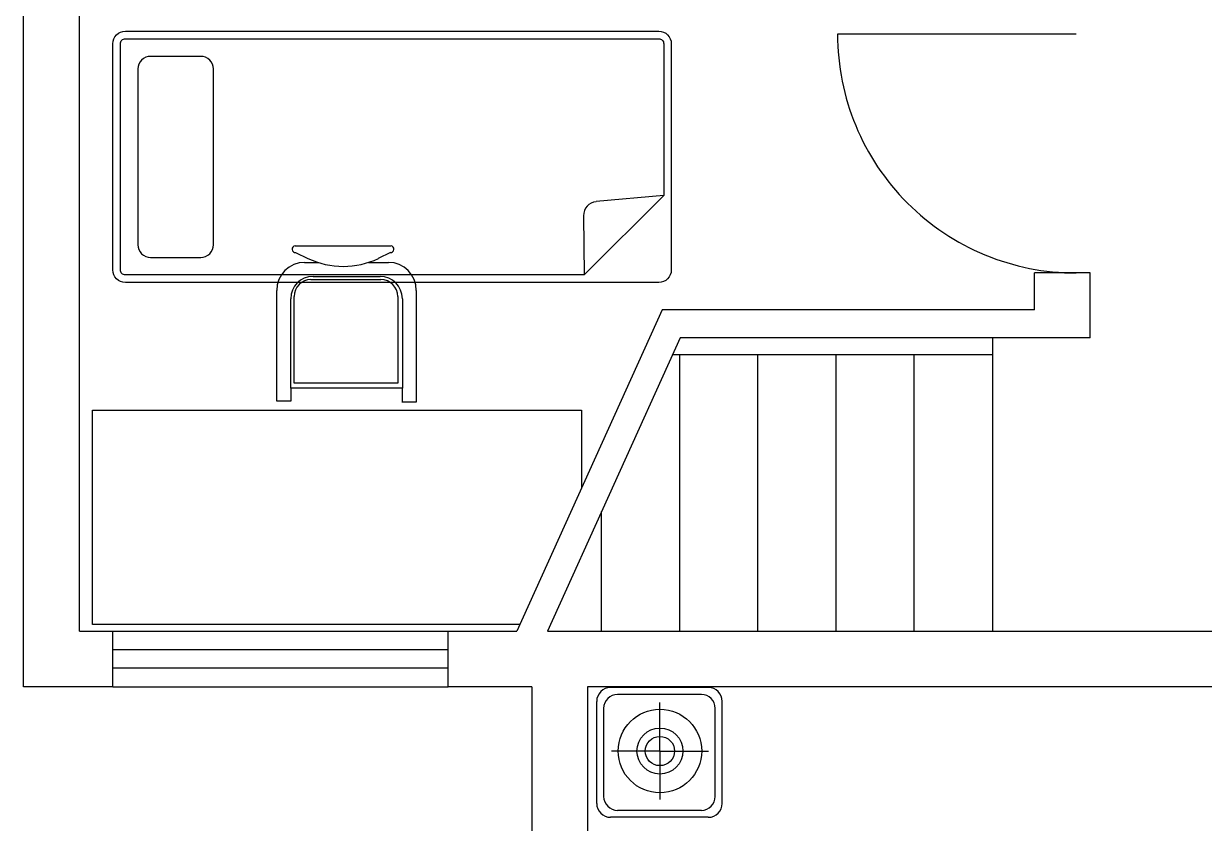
# Model space of a CAD drawing. Header units: millimetres. Extents: x 1316 to 28209, y 637 to 25771.
# Drawn here: x 4873 to 9102, y 12586 to 15451 of the extents above; entities that cross this region are included whole.
import ezdxf
from ezdxf.enums import TextEntityAlignment as Align

# ---------------------------------------------------------------- set-up
doc = ezdxf.new("R2010")
doc.units = ezdxf.units.MM
for name, color, linetype in [('STAIR', 2, 'Continuous'), ('WALL', 255, 'Continuous'), ('WINDOW', 2, 'Continuous'), ('WINDOW_TEXT', 7, 'Continuous'), ('ZB', 252, 'Continuous')]:
    doc.layers.add(name, color=color, linetype=linetype)
doc.styles.add('SIMPLEX', font='SIMPLEX.SHX')
doc.styles.get("Standard").update_dxf_attribs({"font": 'arial.ttf'})

# ---------------------------------------------------------------- blocks, each defined once
blk = doc.blocks.new('_DBLK')
blk.add_line((-0.45, 0), (-0.45, -0.95))
blk.add_arc((-0.45, 0), 0.95, 270, 0)
at = {"layer": 'WINDOW_TEXT', "style": 'SIMPLEX', "flags": 9}
blk.add_attdef('A', text='', height=1, dxfattribs=at).set_placement((0, 1.5), align=Align.MIDDLE)
blk = doc.blocks.new('M_C9')
at = {"linetype": 'Continuous'}
for p, q in [((167.6, 317.2), (-175.8, 317.2)), ((-173.9, 293.8), (-129.8, 272.9)), ((-141.6, 258.6), (-92.3, 258.6)), ((87.6, 258.6), (158.4, 258.6)), ((165.7, 293.8), (121.6, 272.9)), ((-119.3, 197), (131.6, 197)), ((-111.6, 208.6), (128.4, 208.6)), ((-241.6, -238.7), (-241.6, 158.6)), ((-191.6, -191.4), (-191.6, 128.6)), ((-179.3, -173.8), (-179.3, 137)), ((191.6, 137), (191.6, -173.8)), ((208.4, 128.6), (208.4, -191.4)), ((258.4, 158.6), (258.4, -241.4)), ((-191.6, -191.4), (-191.6, -238.7)), ((208.4, -191.4), (-191.6, -191.4)), ((191.6, -173.8), (-179.3, -173.8)), ((208.2, -190.6), (208.2, -241.4)), ((-191.6, -238.7), (-241.6, -238.7)), ((258.4, -241.4), (206.8, -241.4))]:
    blk.add_line(p, q, dxfattribs=at)
for centre, radius, start, end in [((-174.2, 306), 12.2, 98.7908, 276.7415), ((166, 306), 12.2, 263.2585, 81.2092), ((-141.6, 158.6), 100, 90, 180), ((-3, 541.4), 296.9, 244.7295, 295.1128), ((158.4, 158.6), 100, 0, 90), ((-111.6, 128.6), 80, 90, 180), ((-119.3, 137), 60, 90, 180), ((128.4, 128.6), 80, 0, 90), ((131.6, 137), 60, 0, 90)]:
    blk.add_arc(centre, radius, start, end, dxfattribs=at)
at = {"width": 0.8, "flags": 9}
for tag in ['XSIZE', 'YSIZE']:
    blk.add_attdef(tag, (0, 0), '', height=0.5, dxfattribs=at)
blk = doc.blocks.new('_C46NJI')
for p, q in [((167.7, 1997.9), (452.5, 1712.8)), ((167.7, 1997.9), (189.9, 1755.9)), ((240.3, 1710.5), (452.5, 1712.8))]:
    blk.add_line(p, q)
for points in [[(479.5, 69.9, -0.414214), (434.5, 24.9), (-375.5, 24.9, -0.414214), (-420.5, 69.9), (-420.5, 1979.9, -0.414214), (-375.5, 2024.9), (434.5, 2024.9, -0.414214), (479.5, 1979.9)], [(389.5, 159.9), (389.5, 339.9, 0.414214), (344.5, 384.9), (-285.5, 384.9, 0.414214), (-330.5, 339.9), (-330.5, 159.9, 0.414214), (-285.5, 114.9), (344.5, 114.9, 0.414214)]]:
    blk.add_lwpolyline(points, format="xyb", close=True)
for points in [[(452.5, 69.9, -0.414214), (434.5, 51.9), (-375.5, 51.9, -0.414214), (-393.5, 69.9), (-393.5, 1979.9, -0.414214), (-375.5, 1997.9), (167.7, 1997.9, -0.372214)], [(452.5, 1712.8), (452.5, 69.9, -0.363789)]]:
    blk.add_lwpolyline(points, format="xyb")
blk.add_arc((239.7, 1760.5), 50, 185.2432, 270.6231)
at = {"flags": 9}
for tag in ['XSIZE', 'YSIZE']:
    blk.add_attdef(tag, (0, 0), '', height=0.5, dxfattribs=at)
blk = doc.blocks.new('_WBLK')
for p, q in [((-0.5, 0.5), (0.5, 0.5)), ((0.5, 0.1667), (-0.5, 0.1667)), ((0.5, -0.1667), (-0.5, -0.1667)), ((-0.5, -0.5), (0.5, -0.5))]:
    blk.add_line(p, q)
at = {"layer": 'WINDOW_TEXT', "style": 'SIMPLEX', "flags": 9}
blk.add_attdef('A', text='', height=1, dxfattribs=at).set_placement((0, 1.5), align=Align.MIDDLE)
blk = doc.blocks.new('2')
for p, q in [((346.4, 413.6), (-3.5, 413.6)), ((321.5, 388.6), (21.5, 388.6)), ((-53.3, -1.2), (-53.3, 363.7)), ((-28.4, 338.8), (-28.4, 23.7)), ((173.2, 186.2), (173.2, 360)), ((371.4, 23.7), (371.4, 338.8)), ((396.3, -1.2), (396.3, 363.7)), ((173.2, 186.2), (-0.7, 186.2)), ((173.2, 186.2), (173.2, 12.4)), ((173.2, 186.2), (347, 186.2)), ((21.5, -26.1), (321.5, -26.1)), ((346.4, -51.1), (-3.5, -51.1))]:
    blk.add_line(p, q)
for radius in [149.6, 82.4, 52.4]:
    blk.add_circle((173.2, 186.2), radius)
for centre, start, end in [((-3.5, 363.7), 90, 180), ((21.5, 338.8), 90, 180), ((321.5, 338.8), 0, 90), ((346.4, 363.7), 0, 90), ((21.5, 23.7), 180, 270), ((321.5, 23.7), 270, 0), ((-3.5, -1.2), 180, 270), ((346.4, -1.2), 270, 0)]:
    blk.add_arc(centre, 49.9, start, end)

msp = doc.modelspace()

# ---------------------------------------------------------------- linework, layer by layer
at = {"layer": 'STAIR'}
for p, q in [((8343.2, 14325.1), (7224.6, 14325.1)), ((8343.2, 14325.1), (8343.2, 13275.1)), ((7197.4, 14265.1), (8343.2, 14265.1)), ((7223.2, 13275.1), (7223.2, 14265.1)), ((7503.2, 13275.1), (7503.2, 14265.1)), ((7783.2, 13275.1), (7783.2, 14265.1)), ((8063.2, 13275.1), (8063.2, 14265.1)), ((6943.2, 13275.1), (6943.2, 13703.9))]:
    msp.add_line(p, q, dxfattribs=at)
at = {"layer": 'WALL'}
for p, q in [((4873.2, 13075.1), (4873.2, 20175.1)), ((5073.2, 13275.1), (5073.2, 15525.1)), ((8693.2, 14557.5), (8493.2, 14557.5)), ((8493.2, 14425.1), (8493.2, 14557.5)), ((8693.2, 14325.1), (8693.2, 14557.5)), ((7160.1, 14425.1), (6639.2, 13275.1)), ((8493.2, 14425.1), (7160.1, 14425.1)), ((7224.6, 14325.1), (6749, 13275.1)), ((8693.2, 14325.1), (7224.6, 14325.1)), ((5073.2, 13275.1), (5193.2, 13275.1)), ((5193.2, 13075.1), (5193.2, 13275.1)), ((6393.2, 13275.1), (6639.2, 13275.1)), ((6393.2, 13075.1), (6393.2, 13275.1)), ((6749, 13275.1), (9323.2, 13275.1)), ((5193.2, 13075.1), (4873.2, 13075.1)), ((6693.2, 13075.1), (6393.2, 13075.1)), ((6693.2, 13075.1), (6693.2, 9475.1)), ((6893.2, 13075.1), (6893.2, 9675.1)), ((9323.2, 13075.1), (6893.2, 13075.1))]:
    msp.add_line(p, q, dxfattribs=at)
at = {"layer": 'ZB'}
msp.add_lwpolyline([(6649.7, 13298.4), (5119.4, 13298.4), (5119.4, 14065.9), (6870.8, 14065.9), (6870.8, 13786.5)], dxfattribs=at)

# ---------------------------------------------------------------- block references
at = {"layer": 'WINDOW', "xscale": 900, "yscale": 900, "zscale": 900, "rotation": 270}
msp.add_blockref('_DBLK', (8643.2, 15007.5), dxfattribs=at)
at = {"layer": 'WINDOW', "xscale": 1200, "yscale": 200, "zscale": 1200}
msp.add_blockref('_WBLK', (5793.2, 13175.1), dxfattribs=at)
at = {"layer": 'ZB', "linetype": 'Continuous', "rotation": 270}
msp.add_blockref('_C46NJI', (5167.9, 15002.8), dxfattribs=at)
at = {"layer": 'ZB', "linetype": 'Continuous'}
msp.add_blockref('M_C9', (6021.3, 14336.7), dxfattribs=at)
at = {"layer": 'ZB'}
msp.add_blockref('2', (6979, 12659.3), dxfattribs=at)

doc.saveas('drawing.dxf')
